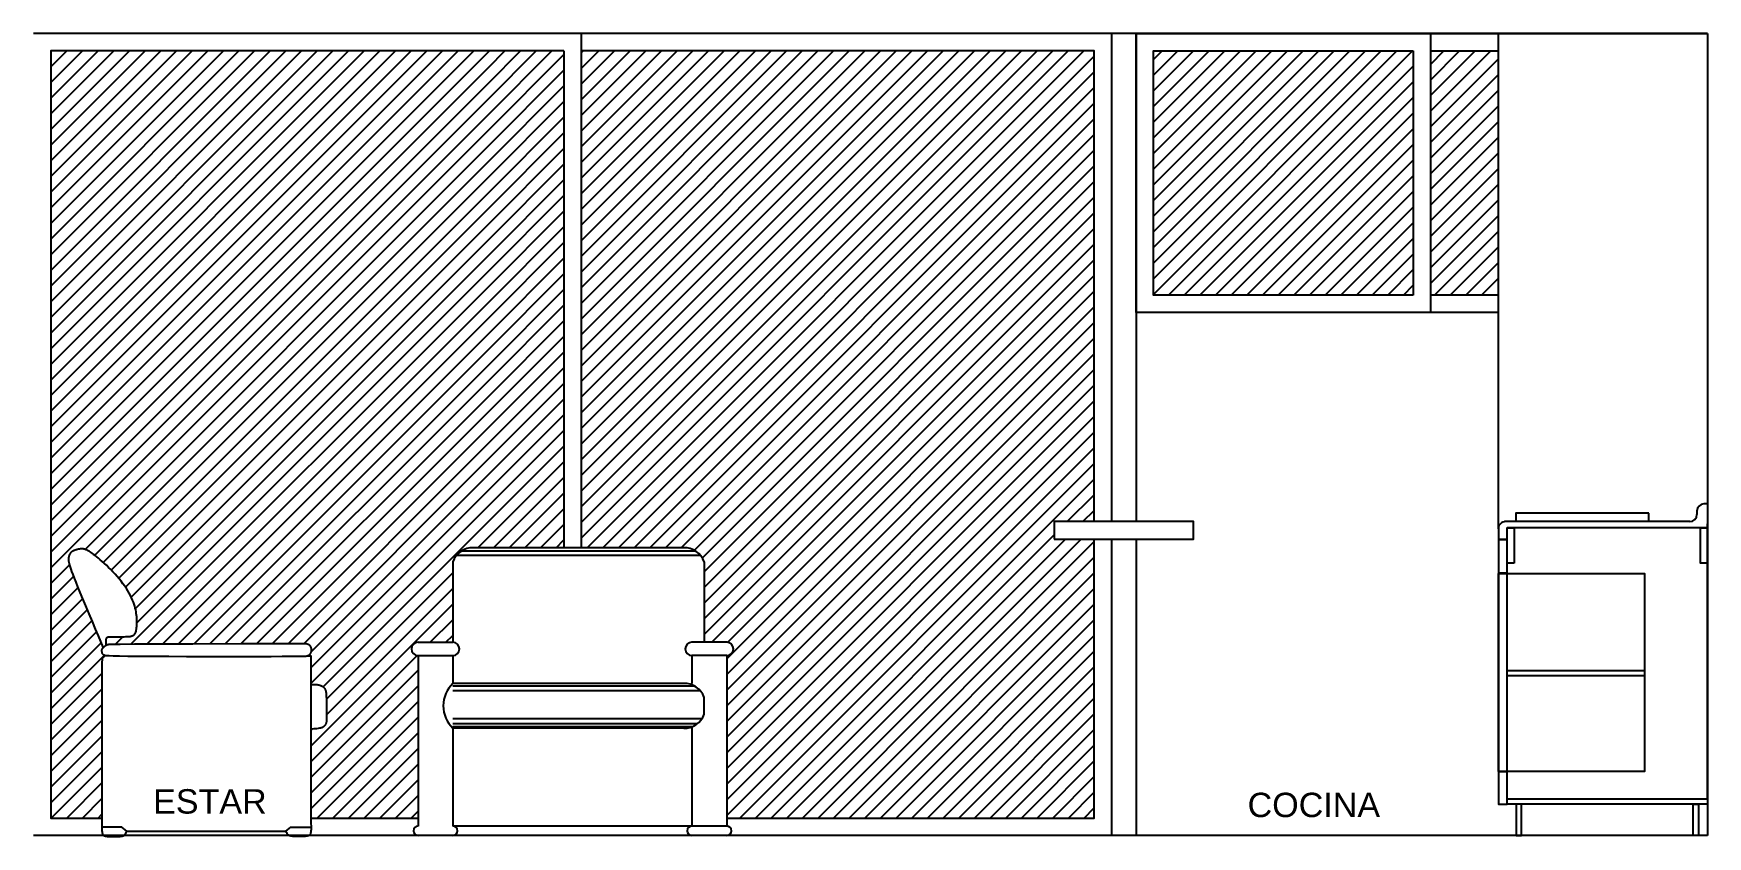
# Model space of a CAD drawing. Header units: millimetres. Extents: x 1217 to 2428, y 234 to 644.
# Drawn here: x 2238.768 to 2243.571, y 401.898 to 404.201 of the extents above; entities that cross this region are included whole.
import ezdxf

# ---------------------------------------------------------------- set-up
doc = ezdxf.new("R2010")
doc.units = ezdxf.units.MM
for name, color, linetype in [('0.1', 251, 'Continuous'), ('0.2', 2, 'Continuous'), ('0.3', 6, 'Continuous'), ('ARTEFACTOS', 4, 'Continuous'), ('MURO', 5, 'Continuous'), ('Texto', 1, 'Continuous')]:
    doc.layers.add(name, color=color, linetype=linetype)
doc.styles.get("Standard").update_dxf_attribs({"font": 'arial.ttf'})
pattern_1 = [(45, (422.33998, -295.273548), (-0.0224506403, 0.0224506403), [])]

# ---------------------------------------------------------------- blocks, each defined once
blk = doc.blocks.new('sillon elv 1')
at = {"layer": '0.2'}
blk.add_line((382065.2343, 7753267.5813), (382065.6901, 7753267.5813), dxfattribs=at)
for points in [[(382065.1739, 7753268.114), (382065.1742, 7753268.1156), (382065.1744, 7753268.1172), (382065.1745, 7753268.1189), (382065.1746, 7753268.1205), (382065.1745, 7753268.1222), (382065.1745, 7753268.1238), (382065.1744, 7753268.1253), (382065.1744, 7753268.1268), (382065.1745, 7753268.1281), (382065.1745, 7753268.1294), (382065.1747, 7753268.1306), (382065.1749, 7753268.1316), (382065.1751, 7753268.1326), (382065.1753, 7753268.1335), (382065.1756, 7753268.1342), (382065.1759, 7753268.1349), (382065.1762, 7753268.1355), (382065.1765, 7753268.136), (382065.1768, 7753268.1364), (382065.1771, 7753268.1368), (382065.1775, 7753268.1371), (382065.178, 7753268.1373), (382065.1785, 7753268.1375), (382065.179, 7753268.1376), (382065.1796, 7753268.1377), (382065.1804, 7753268.1378), (382065.1814, 7753268.1379), (382065.1828, 7753268.1379), (382065.1846, 7753268.138), (382065.187, 7753268.138), (382065.19, 7753268.1381), (382065.1937, 7753268.1381), (382065.1982, 7753268.1381), (382065.2034, 7753268.1382), (382065.2089, 7753268.1383), (382065.2147, 7753268.1384), (382065.2204, 7753268.1385), (382065.2259, 7753268.1386), (382065.231, 7753268.1388), (382065.2353, 7753268.139), (382065.2389, 7753268.1392), (382065.2417, 7753268.1395), (382065.2439, 7753268.1397), (382065.2455, 7753268.14), (382065.2467, 7753268.1403), (382065.2476, 7753268.1405), (382065.2482, 7753268.1408), (382065.2488, 7753268.141), (382065.2493, 7753268.1412), (382065.2498, 7753268.1413), (382065.2504, 7753268.1415), (382065.2509, 7753268.1417), (382065.2515, 7753268.142), (382065.2522, 7753268.1423), (382065.2529, 7753268.1426), (382065.2537, 7753268.1431), (382065.2545, 7753268.1437), (382065.2554, 7753268.1444), (382065.2563, 7753268.1454), (382065.2572, 7753268.1465), (382065.2581, 7753268.148), (382065.2589, 7753268.1498), (382065.2597, 7753268.1519), (382065.2604, 7753268.1545), (382065.2611, 7753268.1574), (382065.2616, 7753268.1608), (382065.262, 7753268.1645), (382065.2624, 7753268.1685), (382065.2626, 7753268.1727), (382065.2627, 7753268.1771), (382065.2627, 7753268.1816), (382065.2627, 7753268.1863), (382065.2625, 7753268.1909), (382065.2622, 7753268.1956), (382065.2617, 7753268.2004), (382065.2611, 7753268.2053), (382065.2603, 7753268.2102), (382065.2593, 7753268.2154), (382065.258, 7753268.2207), (382065.2565, 7753268.2262), (382065.2547, 7753268.2319), (382065.2526, 7753268.2378), (382065.2501, 7753268.2439), (382065.2474, 7753268.2502), (382065.2443, 7753268.2566), (382065.2408, 7753268.2632), (382065.2369, 7753268.2699), (382065.2327, 7753268.2767), (382065.228, 7753268.2836), (382065.2229, 7753268.2906), (382065.2176, 7753268.2976), (382065.212, 7753268.3046), (382065.2061, 7753268.3115), (382065.2001, 7753268.3182), (382065.194, 7753268.3249), (382065.1878, 7753268.3313), (382065.1816, 7753268.3375), (382065.1754, 7753268.3434), (382065.1694, 7753268.349), (382065.1635, 7753268.3543), (382065.1578, 7753268.3592), (382065.1525, 7753268.3637), (382065.1475, 7753268.3679), (382065.1429, 7753268.3715), (382065.1387, 7753268.3747), (382065.135, 7753268.3775), (382065.1316, 7753268.3799), (382065.1286, 7753268.382), (382065.1259, 7753268.3837), (382065.1233, 7753268.3851), (382065.1209, 7753268.3863), (382065.1187, 7753268.3874), (382065.1165, 7753268.3882), (382065.1144, 7753268.3889), (382065.1123, 7753268.3895), (382065.1103, 7753268.3899), (382065.1083, 7753268.3902), (382065.1063, 7753268.3904), (382065.1044, 7753268.3905), (382065.1024, 7753268.3904), (382065.1005, 7753268.3903), (382065.0985, 7753268.39), (382065.0966, 7753268.3897), (382065.0947, 7753268.3894), (382065.0929, 7753268.3889), (382065.0912, 7753268.3885), (382065.0896, 7753268.388), (382065.088, 7753268.3876), (382065.0866, 7753268.3872), (382065.0853, 7753268.3867), (382065.084, 7753268.3863), (382065.0829, 7753268.3859), (382065.0818, 7753268.3854), (382065.0808, 7753268.385), (382065.0798, 7753268.3846), (382065.0789, 7753268.3841), (382065.0779, 7753268.3836), (382065.077, 7753268.3831), (382065.0761, 7753268.3825), (382065.0752, 7753268.3818), (382065.0743, 7753268.3811), (382065.0735, 7753268.3803), (382065.0726, 7753268.3794), (382065.0718, 7753268.3784), (382065.071, 7753268.3773), (382065.0702, 7753268.376), (382065.0695, 7753268.3746), (382065.0688, 7753268.3731), (382065.0682, 7753268.3715), (382065.0677, 7753268.3697), (382065.0672, 7753268.3679), (382065.0668, 7753268.3659), (382065.0666, 7753268.3638), (382065.0665, 7753268.3614), (382065.0666, 7753268.3588), (382065.0669, 7753268.3558), (382065.0675, 7753268.3524), (382065.0683, 7753268.3484), (382065.0695, 7753268.3438), (382065.0711, 7753268.3385), (382065.0731, 7753268.3324), (382065.0756, 7753268.3252), (382065.0787, 7753268.3168), (382065.0825, 7753268.3069), (382065.0871, 7753268.2952), (382065.0925, 7753268.2816), (382065.099, 7753268.2658), (382065.1066, 7753268.2475), (382065.1153, 7753268.2269), (382065.1246, 7753268.2047), (382065.1341, 7753268.1823), (382065.1433, 7753268.1607), (382065.1516, 7753268.1412), (382065.1585, 7753268.125), (382065.1635, 7753268.1132), (382065.1662, 7753268.107)], [(382065.7482, 7753268.1195), (382065.7512, 7753268.1185), (382065.7538, 7753268.1173), (382065.7559, 7753268.1159), (382065.7576, 7753268.1144), (382065.759, 7753268.1129), (382065.7601, 7753268.1112), (382065.761, 7753268.1096), (382065.7617, 7753268.1079), (382065.7622, 7753268.1063), (382065.7626, 7753268.1048), (382065.7628, 7753268.1033), (382065.7629, 7753268.1018), (382065.763, 7753268.1004), (382065.7629, 7753268.0991), (382065.7628, 7753268.0978), (382065.7626, 7753268.0966), (382065.7624, 7753268.0954), (382065.7621, 7753268.0943), (382065.7618, 7753268.0932), (382065.7614, 7753268.0922), (382065.7609, 7753268.0912), (382065.7604, 7753268.0903), (382065.7599, 7753268.0894), (382065.7593, 7753268.0885), (382065.7586, 7753268.0877), (382065.7578, 7753268.0869), (382065.757, 7753268.0861), (382065.756, 7753268.0854), (382065.7551, 7753268.0847), (382065.754, 7753268.0841), (382065.7529, 7753268.0835), (382065.7517, 7753268.083), (382065.7502, 7753268.0826), (382065.7476, 7753268.0823), (382065.7428, 7753268.082), (382065.7348, 7753268.0818), (382065.7223, 7753268.0816), (382065.7045, 7753268.0815), (382065.6801, 7753268.0814), (382065.6482, 7753268.0813), (382065.6082, 7753268.0812), (382065.5617, 7753268.0812), (382065.5109, 7753268.0812), (382065.458, 7753268.0813), (382065.4051, 7753268.0813), (382065.3544, 7753268.0815), (382065.3081, 7753268.0817), (382065.2683, 7753268.0819), (382065.2366, 7753268.0823), (382065.2126, 7753268.0827), (382065.1951, 7753268.0832), (382065.1831, 7753268.0837), (382065.1755, 7753268.0842), (382065.1711, 7753268.0848), (382065.169, 7753268.0854), (382065.168, 7753268.0859), (382065.1673, 7753268.0865), (382065.1666, 7753268.0871), (382065.166, 7753268.0877), (382065.1655, 7753268.0884), (382065.1649, 7753268.0891), (382065.1645, 7753268.0899), (382065.164, 7753268.0907), (382065.1636, 7753268.0917), (382065.1633, 7753268.0927), (382065.1629, 7753268.0939), (382065.1627, 7753268.0951), (382065.1625, 7753268.0963), (382065.1623, 7753268.0976), (382065.1623, 7753268.0988), (382065.1623, 7753268.1), (382065.1625, 7753268.1011), (382065.1628, 7753268.1021), (382065.1632, 7753268.1031), (382065.1636, 7753268.1039), (382065.1642, 7753268.1048), (382065.1648, 7753268.1056), (382065.1655, 7753268.1063), (382065.1662, 7753268.1071), (382065.1669, 7753268.1078), (382065.1676, 7753268.1086), (382065.1684, 7753268.1094), (382065.1691, 7753268.1101), (382065.1699, 7753268.1109), (382065.1707, 7753268.1116), (382065.1716, 7753268.1124), (382065.1724, 7753268.113), (382065.1733, 7753268.1137), (382065.1743, 7753268.1143), (382065.1753, 7753268.1148), (382065.1764, 7753268.1153), (382065.1774, 7753268.1157), (382065.1785, 7753268.1161), (382065.1796, 7753268.1164), (382065.1807, 7753268.1167), (382065.1818, 7753268.1169), (382065.1839, 7753268.1172), (382065.1926, 7753268.1174), (382065.2144, 7753268.1176), (382065.2558, 7753268.1178), (382065.3233, 7753268.1181), (382065.4235, 7753268.1185), (382065.563, 7753268.1189), (382065.7482, 7753268.1195)], [(382065.1727, 7753268.0846), (382065.1704, 7753268.0832), (382065.1685, 7753268.0819), (382065.1669, 7753268.0806), (382065.1657, 7753268.0794), (382065.1647, 7753268.0781), (382065.164, 7753268.0769), (382065.1634, 7753268.0758), (382065.1631, 7753268.0746), (382065.1628, 7753268.0726), (382065.1626, 7753268.0652), (382065.1625, 7753268.047), (382065.1624, 7753268.0127), (382065.1624, 7753267.9567), (382065.1624, 7753267.8738), (382065.1624, 7753267.7584), (382065.1624, 7753267.6053)], [(382065.7621, 7753268.0013), (382065.7666, 7753268.0017), (382065.7707, 7753268.0019), (382065.7743, 7753268.0019), (382065.7775, 7753268.0017), (382065.7804, 7753268.0013), (382065.783, 7753268.0009), (382065.7852, 7753268.0003), (382065.7873, 7753267.9997), (382065.7892, 7753267.9991), (382065.791, 7753267.9984), (382065.7926, 7753267.9978), (382065.7941, 7753267.9971), (382065.7954, 7753267.9963), (382065.7966, 7753267.9955), (382065.7977, 7753267.9947), (382065.7987, 7753267.9938), (382065.7996, 7753267.9929), (382065.8005, 7753267.9919), (382065.8012, 7753267.9909), (382065.8018, 7753267.9898), (382065.8024, 7753267.9888), (382065.803, 7753267.9877), (382065.8034, 7753267.9866), (382065.8039, 7753267.9855), (382065.8043, 7753267.9843), (382065.8046, 7753267.9831), (382065.8049, 7753267.9816), (382065.8052, 7753267.9797), (382065.8055, 7753267.9773), (382065.8058, 7753267.9743), (382065.806, 7753267.9705), (382065.8062, 7753267.9658), (382065.8064, 7753267.9601), (382065.8066, 7753267.9536), (382065.8068, 7753267.9466), (382065.8069, 7753267.9394), (382065.8071, 7753267.9322), (382065.8072, 7753267.9251), (382065.8072, 7753267.9186), (382065.8072, 7753267.9129), (382065.8072, 7753267.9081), (382065.8072, 7753267.9041), (382065.807, 7753267.901), (382065.8069, 7753267.8984), (382065.8067, 7753267.8964), (382065.8065, 7753267.8948), (382065.8062, 7753267.8934), (382065.8059, 7753267.8922), (382065.8056, 7753267.891), (382065.8053, 7753267.8898), (382065.8048, 7753267.8887), (382065.8044, 7753267.8876), (382065.8039, 7753267.8865), (382065.8033, 7753267.8855), (382065.8027, 7753267.8845), (382065.802, 7753267.8836), (382065.8012, 7753267.8828), (382065.8004, 7753267.882), (382065.7995, 7753267.8812), (382065.7986, 7753267.8805), (382065.7976, 7753267.8799), (382065.7966, 7753267.8793), (382065.7955, 7753267.8787), (382065.7944, 7753267.8782), (382065.7933, 7753267.8777), (382065.7918, 7753267.8772), (382065.7898, 7753267.8767), (382065.787, 7753267.8762), (382065.783, 7753267.8755), (382065.7778, 7753267.8748), (382065.7709, 7753267.874), (382065.7621, 7753267.8731)], [(382065.1619, 7753267.5923), (382065.1619, 7753267.5897), (382065.1619, 7753267.5872), (382065.162, 7753267.585), (382065.1622, 7753267.5829), (382065.1624, 7753267.581), (382065.1627, 7753267.5792), (382065.163, 7753267.5776), (382065.1633, 7753267.5762), (382065.1636, 7753267.5749), (382065.164, 7753267.5737), (382065.1644, 7753267.5727), (382065.1648, 7753267.5718), (382065.1653, 7753267.5709), (382065.1658, 7753267.5702), (382065.1665, 7753267.5695), (382065.1672, 7753267.5689), (382065.168, 7753267.5684), (382065.1689, 7753267.5679), (382065.17, 7753267.5674), (382065.1712, 7753267.5671), (382065.1727, 7753267.5667), (382065.1744, 7753267.5664), (382065.1763, 7753267.5662), (382065.1785, 7753267.566), (382065.1811, 7753267.5658), (382065.1839, 7753267.5657), (382065.1869, 7753267.5657), (382065.19, 7753267.5656), (382065.1932, 7753267.5656), (382065.1965, 7753267.5656), (382065.1997, 7753267.5657), (382065.2028, 7753267.5657), (382065.2058, 7753267.5658), (382065.2087, 7753267.5658), (382065.2114, 7753267.5659), (382065.2139, 7753267.566), (382065.2162, 7753267.5662), (382065.2184, 7753267.5664), (382065.2203, 7753267.5667), (382065.2221, 7753267.5671), (382065.2237, 7753267.5675), (382065.2251, 7753267.5682), (382065.2265, 7753267.5691), (382065.2278, 7753267.5704), (382065.2292, 7753267.5722), (382065.2307, 7753267.5745), (382065.2324, 7753267.5775), (382065.2343, 7753267.5813)], [(382065.7625, 7753267.5923), (382065.7626, 7753267.5897), (382065.7625, 7753267.5872), (382065.7624, 7753267.585), (382065.7623, 7753267.5829), (382065.762, 7753267.581), (382065.7618, 7753267.5792), (382065.7615, 7753267.5776), (382065.7612, 7753267.5762), (382065.7608, 7753267.5749), (382065.7605, 7753267.5737), (382065.7601, 7753267.5727), (382065.7597, 7753267.5718), (382065.7592, 7753267.5709), (382065.7586, 7753267.5702), (382065.758, 7753267.5695), (382065.7573, 7753267.5689), (382065.7565, 7753267.5684), (382065.7556, 7753267.5679), (382065.7545, 7753267.5674), (382065.7533, 7753267.5671), (382065.7518, 7753267.5667), (382065.7501, 7753267.5664), (382065.7482, 7753267.5662), (382065.7459, 7753267.566), (382065.7434, 7753267.5658), (382065.7406, 7753267.5657), (382065.7376, 7753267.5657), (382065.7345, 7753267.5656), (382065.7312, 7753267.5656), (382065.728, 7753267.5656), (382065.7248, 7753267.5657), (382065.7216, 7753267.5657), (382065.7186, 7753267.5658), (382065.7158, 7753267.5658), (382065.7131, 7753267.5659), (382065.7106, 7753267.566), (382065.7083, 7753267.5662), (382065.7061, 7753267.5664), (382065.7041, 7753267.5667), (382065.7024, 7753267.5671), (382065.7008, 7753267.5675), (382065.6993, 7753267.5682), (382065.698, 7753267.5691), (382065.6966, 7753267.5704), (382065.6952, 7753267.5722), (382065.6937, 7753267.5745), (382065.6921, 7753267.5775), (382065.6901, 7753267.5813)]]:
    blk.add_lwpolyline(points, dxfattribs=at)
at = {"layer": '0.2', "elevation": 0}
for points in [[(382065.7529, 7753268.0835), (382065.7621, 7753268.0835), (382065.7621, 7753267.6053)], [(382065.1624, 7753267.6053), (382065.1619, 7753267.5923)], [(382065.2343, 7753267.5813), (382065.2197, 7753267.5923), (382065.1619, 7753267.5923)], [(382065.6901, 7753267.5813), (382065.7047, 7753267.5923), (382065.7636, 7753267.5923)], [(382065.7621, 7753267.6053), (382065.7625, 7753267.5923)]]:
    blk.add_lwpolyline(points, dxfattribs=at)

msp = doc.modelspace()

# ---------------------------------------------------------------- hatches: boundary and pattern name
at = {"layer": '0.1', "ltscale": 3}
h = msp.add_hatch(dxfattribs=at)
h.set_pattern_fill('ANSI31', color=256, scale=0.01)
h.set_pattern_definition(pattern_1)
h.paths.add_polyline_path([(2240.07395, 404.15099), (2238.81771, 404.15099), (2238.81771, 401.95099), (2238.96407, 401.95099), (2238.96407, 402.09078), (2238.96405, 402.20611), (2238.96405, 402.28904), (2238.96407, 402.34499), (2238.96413, 402.37935), (2238.96425, 402.39753), (2238.9645, 402.40673), (2238.96628, 402.41061), (2238.96925, 402.41364), (2238.97388, 402.41681), (2238.97013, 402.41784), (2238.96691, 402.42069), (2238.96503, 402.42439), (2238.96389, 402.42944), (2238.9641, 402.43402), (2238.96571, 402.43699), (2238.96782, 402.43941), (2238.9652, 402.44554), (2238.96016, 402.45732), (2238.95324, 402.47355), (2238.94494, 402.49304), (2238.93579, 402.5146), (2238.92628, 402.53704), (2238.91694, 402.55919), (2238.90827, 402.57986), (2238.9007, 402.59811), (2238.89422, 402.61392), (2238.88873, 402.62754), (2238.88414, 402.63919), (2238.88034, 402.64911), (2238.87725, 402.65754), (2238.87476, 402.6647), (2238.87278, 402.67084), (2238.87121, 402.67616), (2238.86944, 402.68294), (2238.86831, 402.68977), (2238.86814, 402.69492), (2238.86863, 402.6992), (2238.86976, 402.70382), (2238.87182, 402.70836), (2238.8746, 402.71228), (2238.87798, 402.71507), (2238.88191, 402.71716), (2238.88562, 402.71863), (2238.88977, 402.71998), (2238.89482, 402.72138), (2238.90037, 402.72248), (2238.90611, 402.72291), (2238.91098, 402.72247), (2238.91503, 402.72161), (2238.91927, 402.72019), (2238.92379, 402.71814), (2238.92883, 402.71527), (2238.93331, 402.71225), (2238.93666, 402.70986), (2238.94038, 402.70708), (2238.94453, 402.70386), (2238.94913, 402.70019), (2238.95415, 402.69606), (2238.95951, 402.69153), (2238.96517, 402.68661), (2238.97106, 402.68132), (2238.97711, 402.67571), (2238.98327, 402.6698), (2238.98948, 402.66362), (2238.99567, 402.6572), (2239.00179, 402.65057), (2239.0078, 402.64379), (2239.01364, 402.6369), (2239.01926, 402.62993), (2239.02462, 402.62294), (2239.02966, 402.61596), (2239.03433, 402.60904), (2239.0386, 402.60222), (2239.04246, 402.59551), (2239.04594, 402.58894), (2239.04906, 402.58251), (2239.05182, 402.57624), (2239.05425, 402.57014), (2239.05636, 402.56423), (2239.05818, 402.55852), (2239.0597, 402.55302), (2239.06097, 402.54772), (2239.06199, 402.54258), (2239.0628, 402.53759), (2239.06342, 402.53272), (2239.06387, 402.52795), (2239.06417, 402.52325), (2239.06435, 402.5186), (2239.06442, 402.51398), (2239.06439, 402.50945), (2239.06426, 402.50504), (2239.06391, 402.49866), (2239.06305, 402.49121), (2239.06181, 402.48539), (2239.05989, 402.48024), (2239.05722, 402.47678), (2239.05413, 402.47459), (2239.05014, 402.47319), (2239.04856, 402.47255), (2239.04466, 402.4719), (2239.0406, 402.47155), (2239.03702, 402.47133), (2239.03263, 402.47113), (2239.02757, 402.47097), (2239.02208, 402.47083), (2239.01635, 402.47071), (2239.0106, 402.47062), (2239.00505, 402.47054), (2238.99991, 402.47048), (2238.99539, 402.47043), (2238.99164, 402.47039), (2238.98864, 402.47035), (2238.98627, 402.47032), (2238.98445, 402.47028), (2238.98308, 402.47023), (2238.98205, 402.47016), (2238.98128, 402.47007), (2238.98067, 402.46996), (2238.98013, 402.46981), (2238.97965, 402.46963), (2238.97921, 402.4694), (2238.97882, 402.46911), (2238.97846, 402.46876), (2238.97813, 402.46834), (2238.97783, 402.46784), (2238.97753, 402.46725), (2238.97726, 402.46658), (2238.97699, 402.4658), (2238.97675, 402.46493), (2238.97654, 402.46396), (2238.97636, 402.4629), (2238.97622, 402.46173), (2238.97613, 402.46047), (2238.97609, 402.4591), (2238.9761, 402.45764), (2238.97615, 402.45609), (2238.97631, 402.45113), (2238.97574, 402.44655), (2238.97947, 402.44826), (2238.98397, 402.44947), (2238.99429, 402.44971), (2239.01605, 402.44992), (2239.05743, 402.45016), (2239.12496, 402.45045), (2239.22518, 402.4508), (2239.36464, 402.45126), (2239.54989, 402.45182), (2239.55429, 402.45034), (2239.55852, 402.44763), (2239.56133, 402.4445), (2239.56346, 402.44049), (2239.56459, 402.43571), (2239.56466, 402.43155), (2239.56397, 402.42704), (2239.56248, 402.42303), (2239.55994, 402.4195), (2239.55539, 402.41585), (2239.56375, 402.41585), (2239.56375, 402.33365), (2239.56831, 402.33408), (2239.57425, 402.33435), (2239.58064, 402.33393), (2239.58568, 402.33299), (2239.59104, 402.33144), (2239.59589, 402.32942), (2239.5995, 402.32711), (2239.60215, 402.32437), (2239.60411, 402.32124), (2239.60597, 402.31691), (2239.60679, 402.31311), (2239.60733, 402.3084), (2239.60768, 402.3028), (2239.6079, 402.29809), (2239.6081, 402.29241), (2239.6083, 402.28596), (2239.60847, 402.27898), (2239.60862, 402.27174), (2239.60875, 402.26449), (2239.60884, 402.25749), (2239.6089, 402.25098), (2239.60892, 402.24522), (2239.60888, 402.2381), (2239.60863, 402.2305), (2239.60801, 402.22596), (2239.60676, 402.22138), (2239.60475, 402.21715), (2239.60186, 402.2139), (2239.59838, 402.21163), (2239.59467, 402.20985), (2239.59037, 402.20876), (2239.5847, 402.20788), (2239.57943, 402.20719), (2239.57253, 402.20638), (2239.56375, 402.20543), (2239.56375, 401.95099), (2239.87123, 401.95099), (2239.87123, 402.41691, -1), (2239.87123, 402.45486), (2239.97123, 402.45486), (2239.97123, 402.68579, -0.3308101), (2240.02982, 402.72581), (2240.07395, 402.72581)])
h = msp.add_hatch(dxfattribs=at)
h.set_pattern_fill('ANSI31', color=256, scale=0.01)
h.set_pattern_definition(pattern_1)
h.paths.add_polyline_path([(2240.28961, 404.15099), (2240.07395, 404.15099), (2240.07395, 402.72581), (2240.28961, 402.72581)])
h.paths.add_polyline_path([(2241.67351, 404.15099), (2240.33961, 404.15099), (2240.33961, 402.72581), (2240.6335, 402.72581, -0.3308107), (2240.69209, 402.68579), (2240.69209, 402.45486), (2240.75706, 402.45486, -1), (2240.75706, 402.41691), (2240.75706, 401.95099), (2241.67351, 401.95099)])
h.paths.add_polyline_path([(2241.81152, 404.15099), (2241.67351, 404.15099), (2241.67351, 401.95099), (2241.81152, 401.95099), (2241.81152, 402.75099), (2241.69651, 402.75099), (2241.69651, 402.80099), (2241.81152, 402.80099)])
h.paths.add_polyline_path([(2242.7263, 404.15099), (2241.98152, 404.15099), (2241.98152, 403.45099), (2242.7263, 403.45099)])
h.paths.add_polyline_path([(2242.97135, 404.15099), (2242.7763, 404.15099), (2242.7763, 403.45099), (2242.97135, 403.45099)])

# ---------------------------------------------------------------- linework, layer by layer
at = {"layer": '0.1', "ltscale": 3, "elevation": 0}
for points in [[(2240.33961, 404.20099), (2240.33961, 402.72581)], [(2242.97135, 403.40099), (2241.93152, 403.40099), (2241.93152, 404.20099), (2243.57108, 404.20099)], [(2242.7763, 404.20099), (2242.7763, 403.40099)], [(2240.28961, 404.15099), (2238.81771, 404.15099), (2238.81771, 401.95099), (2238.96407, 401.95099)], [(2240.28961, 404.15099), (2240.28961, 402.72581)], [(2241.81152, 402.80099), (2241.81152, 404.15099), (2240.33961, 404.15099)], [(2242.7263, 403.45099), (2241.98152, 403.45099), (2241.98152, 404.15099), (2242.7263, 404.15099)], [(2242.7263, 404.15099), (2242.7263, 403.45099)], [(2242.7763, 404.15099), (2242.97135, 404.15099)], [(2242.97135, 403.45099), (2242.7763, 403.45099)], [(2240.75706, 401.95099), (2241.81152, 401.95099), (2241.81152, 402.75099)], [(2239.56375, 401.95099), (2239.87123, 401.95099)]]:
    msp.add_lwpolyline(points, dxfattribs=at)
at = {"layer": '0.1', "linetype": 'ByBlock', "elevation": 0}
for points in [[(2240.68179, 402.70417), (2239.98152, 402.70417)], [(2240.66791, 402.71648), (2239.99541, 402.71648)], [(2240.63821, 402.72581), (2240.02982, 402.72581)], [(2240.63821, 402.72581), (2240.02982, 402.72581)], [(2239.97123, 402.68579), (2239.97123, 402.45486)], [(2239.97123, 402.68579), (2239.97123, 402.45486)], [(2240.69209, 402.68579), (2240.69209, 402.45486)], [(2240.69209, 402.68579), (2240.69209, 402.45486)], [(2240.69209, 402.68579), (2240.69209, 402.45486)], [(2239.87123, 402.45486), (2239.97123, 402.45486)], [(2239.87123, 402.45486), (2239.97123, 402.45486)], [(2240.75706, 402.45486), (2240.65706, 402.45486)], [(2240.75706, 402.45486), (2240.65706, 402.45486)], [(2239.87123, 402.41691), (2239.87123, 401.9277)], [(2239.87123, 402.41691), (2239.97123, 402.41691)], [(2239.87123, 402.41691), (2239.87123, 401.9277)], [(2239.87123, 402.41691), (2239.97123, 402.41691)], [(2239.97123, 402.41691), (2239.97123, 402.33705)], [(2239.97123, 402.41691), (2239.97123, 402.33705)], [(2240.65706, 402.41691), (2240.65706, 402.33705)], [(2240.75706, 402.41691), (2240.65706, 402.41691)], [(2240.65706, 402.41691), (2240.65706, 402.33705)], [(2240.75706, 402.41691), (2240.65706, 402.41691)], [(2240.75706, 402.41691), (2240.75706, 401.9277)], [(2240.75706, 402.41691), (2240.75706, 401.9277)], [(2240.63821, 402.33705), (2239.97123, 402.33705)], [(2240.63821, 402.33705), (2239.97123, 402.33705)], [(2240.66627, 402.32873), (2239.97123, 402.32873)], [(2240.68129, 402.31601), (2239.97123, 402.31601)], [(2240.68129, 402.31601), (2239.97123, 402.31601)], [(2240.69209, 402.24849), (2240.69209, 402.29703)], [(2240.68547, 402.23508), (2239.97123, 402.23508)], [(2240.67293, 402.22138), (2239.97123, 402.22138)], [(2240.65706, 402.21233), (2239.97123, 402.21233)], [(2240.65706, 402.21233), (2239.97123, 402.21233)], [(2240.65706, 402.21233), (2240.65706, 401.93156)], [(2239.97123, 402.20846), (2239.97123, 401.9277)], [(2240.6335, 402.20846), (2239.97123, 402.20846)], [(2239.97123, 402.20846), (2239.97123, 401.9277)], [(2240.6335, 402.20846), (2239.97123, 402.20846)], [(2240.65706, 402.20846), (2240.65706, 401.9277)], [(2240.75706, 401.9277), (2239.97123, 401.9277)], [(2240.75706, 401.9277), (2239.97123, 401.9277)]]:
    msp.add_lwpolyline(points, dxfattribs=at)
at = {"layer": '0.1', "linetype": 'ByBlock'}
for centre, radius, start, end in [((2240.02746, 402.66637, 0), 0.05949, 87.73197, 160.95095), ((2240.02746, 402.66637, 0), 0.05949, 87.73197, 160.95095), ((2240.63585, 402.66637, 0), 0.05949, 19.04905, 92.26803), ((2240.63585, 402.66637, 0), 0.05949, 19.04905, 92.26803), ((2239.87123, 402.43589, 0), 0.01897, 90, 270), ((2239.87123, 402.43589, 0), 0.01897, 90, 270), ((2239.97123, 402.43589, 0), 0.01897, 270, 90), ((2239.97123, 402.43589, 0), 0.01897, 270, 90), ((2240.65706, 402.43589, 0), 0.01897, 90, 270), ((2240.65706, 402.43589, 0), 0.01897, 90, 270), ((2240.75706, 402.43589, 0), 0.01897, 270, 90), ((2240.75706, 402.43589, 0), 0.01897, 270, 90), ((2240.03266, 402.27276, 0), 0.08893, 133.69551, 226.30449), ((2240.03266, 402.27276, 0), 0.08893, 133.69551, 226.30449), ((2240.63585, 402.27761, 0), 0.05949, 19.04905, 92.26803), ((2240.63585, 402.27761, 0), 0.05949, 19.04905, 92.26803), ((2240.63585, 402.26791, 0), 0.05949, 267.73197, 340.95095), ((2240.63585, 402.26791, 0), 0.05949, 267.73197, 340.95095), ((2239.87123, 401.91435, 0), 0.01335, 90, 270), ((2239.87123, 401.91435, 0), 0.01335, 90, 270), ((2239.97123, 401.91435, 0), 0.01335, 270, 90), ((2239.97123, 401.91435, 0), 0.01335, 270, 90), ((2240.65706, 401.91435, 0), 0.01335, 90, 270), ((2240.65706, 401.91435, 0), 0.01335, 90, 270), ((2240.75706, 401.91435, 0), 0.01335, 270, 90), ((2240.75706, 401.91435, 0), 0.01335, 270, 90)]:
    msp.add_arc(centre, radius, start, end, dxfattribs=at)
at = {"layer": '0.2', "ltscale": 3, "elevation": 0}
for points in [[(2241.86152, 404.20099), (2241.86152, 402.80099)], [(2241.93152, 404.20099), (2241.93152, 402.80099)], [(2242.97135, 402.78074), (2242.97135, 404.20099)], [(2241.86152, 402.75099), (2241.86152, 401.90099)], [(2241.93152, 402.75099), (2241.93152, 401.90099)]]:
    msp.add_lwpolyline(points, dxfattribs=at)
at = {"layer": '0.2', "elevation": 0}
for points in [[(2243.40279, 402.82485), (2243.02177, 402.82485), (2243.02177, 402.8025), (2243.40279, 402.8025)], [(2242.97135, 402.08413), (2242.99667, 402.08413), (2242.99667, 402.65263), (2242.97135, 402.65263)], [(2242.97151, 402.65263), (2243.39013, 402.65263), (2243.39013, 402.08413), (2242.97151, 402.08413)]]:
    msp.add_lwpolyline(points, close=True, dxfattribs=at)
msp.add_lwpolyline([(2243.39013, 402.35917), (2242.99667, 402.35917), (2242.99667, 402.37418), (2243.39013, 402.37418), (2243.39013, 402.35917)], dxfattribs=at)
at = {"layer": '0.3'}
for p, q in [((2243.57135, 402.85163, 0), (2243.56123, 402.85163, 0)), ((2243.52072, 402.80099, 0), (2242.98908, 402.80099, 0)), ((2243.54098, 402.83137, 0), (2243.54098, 402.82125, 0))]:
    msp.add_line(p, q, dxfattribs=at)
at = {"layer": '0.3', "elevation": 0}
for points in [[(2243.57135, 402.85163), (2243.57135, 402.78327), (2242.99667, 402.78327)], [(2242.97135, 402.74939), (2242.99667, 402.74939), (2242.99667, 402.78327)], [(2243.57135, 401.99087), (2242.99667, 401.99087), (2242.99667, 402.00587), (2243.57135, 402.00587), (2243.57135, 401.99087)], [(2243.03768, 401.99087), (2243.02249, 401.99087), (2243.02249, 401.90099), (2243.03768, 401.90099), (2243.03768, 401.99087)], [(2243.53034, 401.99087), (2243.54553, 401.99087), (2243.54553, 401.90099), (2243.53034, 401.90099), (2243.53034, 401.99087)]]:
    msp.add_lwpolyline(points, dxfattribs=at)
for points in [[(2241.69651, 402.75099), (2242.09651, 402.75099), (2242.09651, 402.80099), (2241.69651, 402.80099)], [(2242.99667, 402.74939), (2242.97135, 402.74939), (2242.97135, 402.65438), (2242.99667, 402.65438)], [(2243.01692, 402.68201), (2242.99667, 402.68201), (2242.99667, 402.78327), (2243.01692, 402.78327)], [(2243.57135, 402.68201), (2243.5511, 402.68201), (2243.5511, 402.78327), (2243.57135, 402.78327)], [(2242.99667, 402.08413), (2242.97135, 402.08413), (2242.97135, 401.99087), (2242.99667, 401.99087)]]:
    msp.add_lwpolyline(points, close=True, dxfattribs=at)
msp.add_lwpolyline([(2242.99667, 402.80099), (2242.99161, 402.80099, 0.4142136), (2242.97135, 402.78074), (2242.97135, 402.74939)], format="xyb", dxfattribs=at)
at = {"layer": '0.3'}
for centre, start, end in [((2243.56123, 402.83137, 0), 90, 180), ((2243.52072, 402.82125, 0), 270, 0)]:
    msp.add_arc(centre, 0.02025, start, end, dxfattribs=at)
at = {"layer": 'ARTEFACTOS', "color": 1}
msp.add_line((2243.57135, 402.00731, 0), (2243.57135, 402.79465, 0), dxfattribs=at)
at = {"layer": 'MURO', "ltscale": 3, "elevation": 0}
for points in [[(2243.57108, 404.20099), (2238.76771, 404.20099)], [(2243.57108, 404.20099), (2243.57108, 401.90099)], [(2243.57108, 401.90099), (2238.76771, 401.90099)]]:
    msp.add_lwpolyline(points, dxfattribs=at)

# ---------------------------------------------------------------- block references
at = {"layer": '0.2'}
msp.add_blockref('sillon elv 1', (-379826.19833, -7752865.66766, 0), dxfattribs=at)

# ---------------------------------------------------------------- texts
at = {"layer": 'Texto', "char_height": 0.07, "width": 0.4782903, "attachment_point": 5}
for s, insert in [('ESTAR', (2239.27392, 401.99819, 0)), ('COCINA', (2242.44168, 401.98805, 0))]:
    msp.add_mtext(s, dxfattribs=dict(at, insert=insert))

doc.saveas('drawing.dxf')
